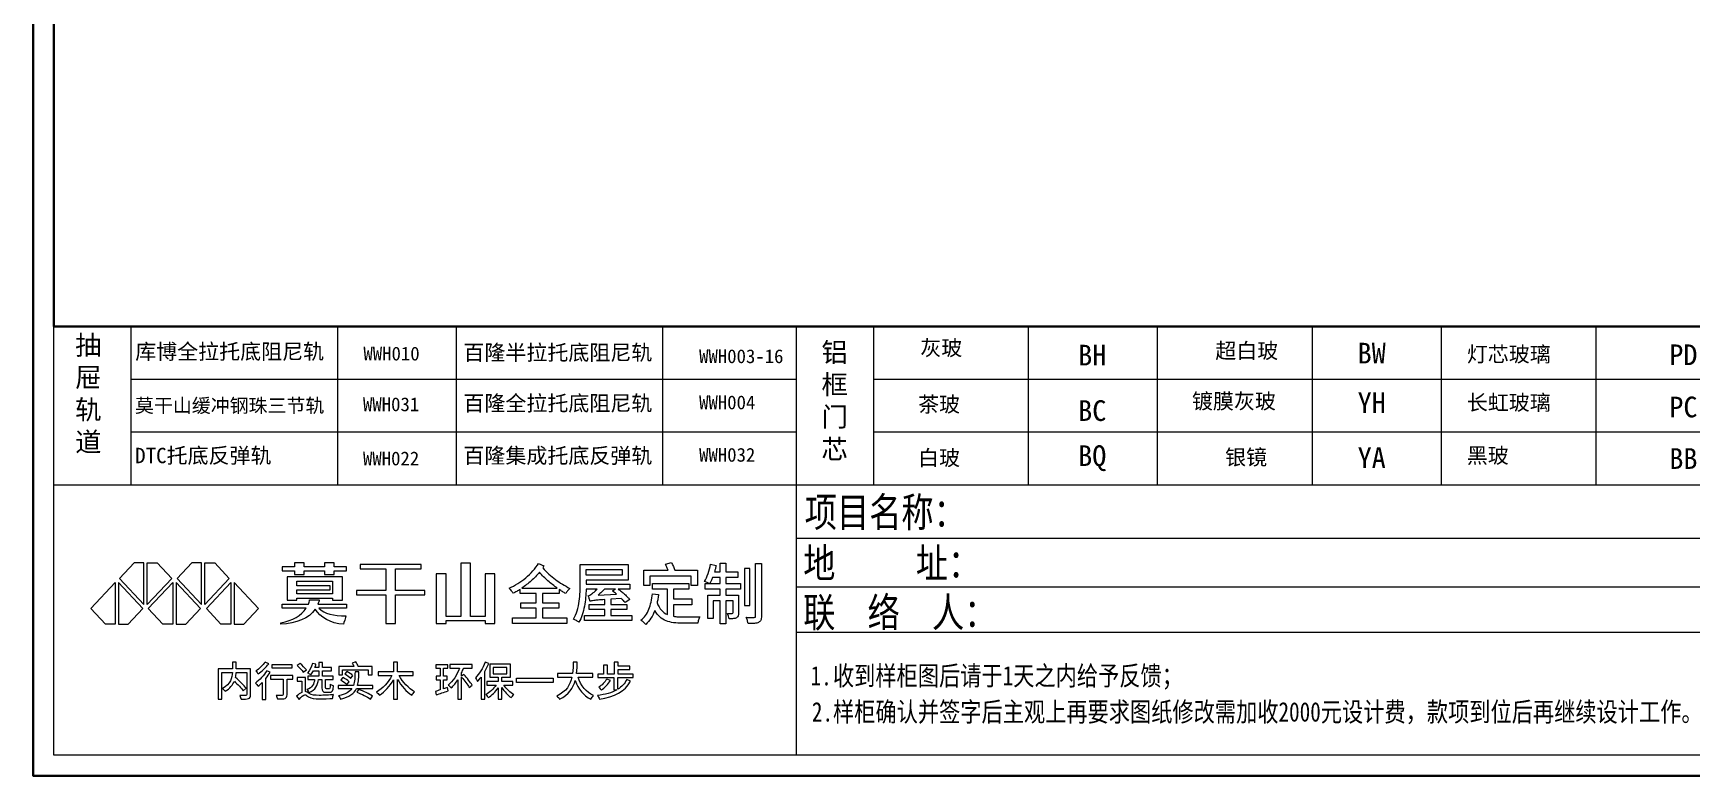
# Model space of a CAD drawing. Header units: millimetres. Extents: x 29318 to 134049, y -332664 to 3734.
# Drawn here: x 87452 to 94875, y -174661 to -171339 of the extents above; entities that cross this region are included whole.
import ezdxf

# ---------------------------------------------------------------- set-up
doc = ezdxf.new("R2010")
doc.units = ezdxf.units.MM
doc.layers.add('08打印', color=7, linetype='Continuous', plot=False)
doc.layers.add('内框图层', color=1, linetype='Continuous', plot=False)
doc.layers.add('222', color=7, linetype='Continuous', lineweight=0)
doc.layers.add('样柜柜体色', color=30, linetype='Continuous', lineweight=9)
doc.layers.add('_U+56FE_U+5C42 1', color=7, linetype='Continuous')
doc.layers.add('blue', color=206, linetype='Continuous')
doc.styles.add('MtXpl__2', font='simhei.ttf')
doc.styles.add('黑体', font='simhei.ttf')

# ---------------------------------------------------------------- blocks, each defined once
blk = doc.blocks.new('莫干山标准图框8.9')
at = {"layer": '_U+56FE_U+5C42 1', "lineweight": 0}
for points in [[(333114.1, 218252.5), (333076.4, 218252.5), (333076.4, 218237.4), (332997.6, 218237.4), (332997.6, 218252.5), (332959.9, 218252.5), (332959.9, 218237.4), (332912.4, 218237.4), (332912.4, 218221.5), (332959.9, 218221.5), (332959.9, 218207.3), (332997.6, 218207.3), (332997.6, 218221.5), (333076.4, 218221.5), (333076.4, 218207.3), (333114.1, 218207.3), (333114.1, 218221.5), (333161.7, 218221.5), (333161.7, 218237.4), (333114.1, 218237.4), (333114.1, 218252.5)], [(333351.2, 218230.4), (333450.7, 218230.4), (333450.7, 218246.3), (333214.1, 218246.3), (333214.1, 218230.4), (333313.6, 218230.4), (333313.6, 218145.5), (333199.7, 218145.5), (333199.7, 218129.6), (333313.6, 218129.6), (333313.6, 218018.5), (333351.2, 218018.5), (333351.2, 218129.6), (333465.1, 218129.6), (333465.1, 218145.5), (333351.2, 218145.5), (333351.2, 218230.4)], [(333698.7, 218045.9), (333641.6, 218045.9), (333641.6, 218251.5), (333603.9, 218251.5), (333603.9, 218045.9), (333546.9, 218045.9), (333546.9, 218210.4), (333509.2, 218210.4), (333509.2, 218018.5), (333546.9, 218018.5), (333546.9, 218029.9), (333698.7, 218029.9), (333698.7, 218018.5), (333736.3, 218018.5), (333736.3, 218210.4), (333698.7, 218210.4), (333698.7, 218045.9)], [(334090.4, 218227), (334229.5, 218227), (334229.5, 218205.8), (334090.4, 218205.8), (334090.4, 218227)], [(334724.4, 218231), (334703.1, 218231), (334703.1, 218088.4), (334724.4, 218088.4), (334724.4, 218231)], [(333145.3, 218108.5), (333145.3, 218198.7), (333137.9, 218198.7), (333107.6, 218198.7), (332969.1, 218198.7), (332939.8, 218198.7), (332931.5, 218198.7), (332931.5, 218108.5), (332969.1, 218108.5), (332969.1, 218116.7), (333107.6, 218116.7), (333107.6, 218108.5), (333145.3, 218108.5)], [(332969.1, 218132.6), (332969.1, 218148.5), (333098.5, 218148.5), (333098.5, 218164.4), (332969.1, 218164.4), (332969.1, 218182.7), (333107.6, 218182.7), (333107.6, 218132.6), (332969.1, 218132.6)], [(332949.3, 217845.4), (332873.3, 217845.4), (332873.3, 217859.1), (332949.3, 217859.1), (332949.3, 217845.4)], [(333730.1, 217823.2), (333782.8, 217823.2), (333782.8, 217848.4), (333730.1, 217848.4), (333730.1, 217823.2)], [(333962.3, 217806.1), (333962.3, 217790.3), (333820, 217790.3), (333820, 217806.1), (333962.3, 217806.1)]]:
    blk.add_lwpolyline(points, dxfattribs=at)
for points, knots in [([(333921.8, 218234.2), (333922.6, 218235.4), (333923.3, 218236.5), (333924, 218237.5), (333924.7, 218238.6), (333925.4, 218239.7), (333926.2, 218240.9), (333926.2, 218240.9), (333905.6, 218251), (333905.6, 218251), (333899.5, 218241), (333892.2, 218231.3), (333883.7, 218221.8), (333875.1, 218212.4), (333865.9, 218203.5), (333856, 218195.3), (333846.1, 218187), (333835.6, 218179.4), (333824.7, 218172.6), (333813.8, 218165.7), (333802.7, 218159.8), (333791.4, 218154.8), (333794.4, 218152.2), (333797.4, 218149), (333800.3, 218145.2), (333803.2, 218141.5), (333805.5, 218138.1), (333807.3, 218135.2), (333811.8, 218137.4), (333816.3, 218139.8), (333820.9, 218142.4), (333825.4, 218145), (333829.8, 218147.6), (333834.1, 218150.4), (333834.1, 218150.4), (333834.1, 218133.9), (333834.1, 218133.9), (333834.1, 218133.9), (333896.7, 218133.9), (333896.7, 218133.9), (333896.7, 218133.9), (333896.7, 218098.1), (333896.7, 218098.1), (333896.7, 218098.1), (333836.6, 218098.1), (333836.6, 218098.1), (333836.6, 218098.1), (333836.6, 218077.2), (333836.6, 218077.2), (333836.6, 218077.2), (333896.7, 218077.2), (333896.7, 218077.2), (333896.7, 218077.2), (333896.7, 218039.8), (333896.7, 218039.8), (333896.7, 218039.8), (333804.6, 218039.8), (333804.6, 218039.8), (333804.6, 218039.8), (333804.6, 218018.4), (333804.6, 218018.4), (333804.6, 218018.4), (334014.6, 218018.4), (334014.6, 218018.4), (334014.6, 218018.4), (334014.6, 218039.8), (334014.6, 218039.8), (334014.6, 218039.8), (333921, 218039.8), (333921, 218039.8), (333921, 218039.8), (333921, 218077.2), (333921, 218077.2), (333921, 218077.2), (333983.8, 218077.2), (333983.8, 218077.2), (333983.8, 218077.2), (333983.8, 218098.1), (333983.8, 218098.1), (333983.8, 218098.1), (333921, 218098.1), (333921, 218098.1), (333921, 218098.1), (333921, 218133.9), (333921, 218133.9), (333921, 218133.9), (333984.8, 218133.9), (333984.8, 218133.9), (333984.8, 218133.9), (333984.8, 218150.1), (333984.8, 218150.1), (333989.1, 218147.4), (333993.5, 218144.7), (333997.9, 218142), (334002.2, 218139.4), (334006.8, 218136.6), (334011.4, 218133.9), (334013, 218137.3), (334015.4, 218141), (334018.3, 218144.9), (334021.3, 218148.7), (334024.2, 218151.9), (334027, 218154.3), (334007, 218164.4), (333988.2, 218175.8), (333970.7, 218188.6), (333953.1, 218201.3), (333936.8, 218216.5), (333921.8, 218234.2)], [0, 0, 0, 0, 1, 1, 1, 2, 2, 2, 3, 3, 3, 4, 4, 4, 5, 5, 5, 6, 6, 6, 7, 7, 7, 8, 8, 8, 9, 9, 9, 10, 10, 10, 11, 11, 11, 12, 12, 12, 13, 13, 13, 14, 14, 14, 15, 15, 15, 16, 16, 16, 17, 17, 17, 18, 18, 18, 19, 19, 19, 20, 20, 20, 21, 21, 21, 22, 22, 22, 23, 23, 23, 24, 24, 24, 25, 25, 25, 26, 26, 26, 27, 27, 27, 28, 28, 28, 29, 29, 29, 30, 30, 30, 31, 31, 31, 32, 32, 32, 33, 33, 33, 34, 34, 34, 35, 35, 35, 36, 36, 36, 36]), ([(334185.3, 218072.3), (334185.3, 218072.3), (334248.1, 218072.3), (334248.1, 218072.3), (334248.1, 218072.3), (334248.1, 218091.4), (334248.1, 218091.4), (334248.1, 218091.4), (334185.3, 218091.4), (334185.3, 218091.4), (334185.3, 218091.4), (334185.3, 218112.2), (334185.3, 218112.2), (334185.3, 218112.2), (334226.2, 218115.1), (334226.2, 218115.1), (334229.2, 218112.2), (334231.9, 218109.4), (334234.3, 218106.7), (334236.7, 218104), (334238.8, 218101.6), (334240.6, 218099.4), (334240.6, 218099.4), (334259, 218111.2), (334259, 218111.2), (334256.5, 218114.1), (334253.5, 218117.3), (334250.1, 218120.7), (334246.6, 218124.2), (334242.9, 218127.7), (334238.9, 218131.2), (334234.9, 218134.7), (334230.8, 218138.2), (334226.5, 218141.6), (334222.2, 218145.1), (334218, 218148.3), (334213.8, 218151.4), (334213.8, 218151.4), (334259.7, 218151.4), (334259.7, 218151.4), (334259.7, 218151.4), (334259.7, 218170.8), (334259.7, 218170.8), (334259.7, 218170.8), (334090.4, 218170.8), (334090.4, 218170.8), (334090.4, 218170.8), (334090.4, 218174.1), (334090.4, 218174.1), (334090.4, 218174.1), (334090.4, 218186.2), (334090.4, 218186.2), (334090.4, 218186.2), (334252.5, 218186.2), (334252.5, 218186.2), (334252.5, 218186.2), (334252.5, 218246.6), (334252.5, 218246.6), (334252.5, 218246.6), (334067.1, 218246.6), (334067.1, 218246.6), (334067.1, 218246.6), (334067.1, 218174.1), (334067.1, 218174.1), (334067.1, 218164), (334066.9, 218152.9), (334066.4, 218140.9), (334065.9, 218128.8), (334064.8, 218116.7), (334063, 218104.4), (334061.3, 218092.1), (334058.7, 218079.9), (334055.2, 218067.9), (334051.7, 218055.9), (334047, 218044.8), (334041.1, 218034.6), (334042.5, 218034.1), (334044.2, 218033.4), (334046.1, 218032.5), (334048, 218031.5), (334050, 218030.5), (334052, 218029.4), (334054, 218028.2), (334055.8, 218027.1), (334057.6, 218025.9), (334059.3, 218024.7), (334060.7, 218023.6), (334061.7, 218022.8), (334066.9, 218031.7), (334071.3, 218041.5), (334074.8, 218052), (334078.3, 218062.6), (334081.1, 218073.5), (334083.2, 218084.8), (334085.4, 218096), (334087, 218107.4), (334088, 218118.8), (334089, 218130.2), (334089.6, 218141.1), (334090, 218151.4), (334090, 218151.4), (334132.4, 218151.4), (334132.4, 218151.4), (334128.1, 218147), (334124.1, 218143.1), (334120.4, 218140), (334116.6, 218136.8), (334113.9, 218134.5), (334112, 218133.1), (334107.1, 218128.7), (334102.4, 218126.1), (334098.1, 218125.4), (334098.8, 218123.8), (334099.5, 218122.1), (334100.1, 218120.2), (334100.8, 218118.3), (334101.4, 218116.4), (334102.1, 218114.4), (334102.8, 218112.5), (334103.4, 218110.6), (334104, 218108.8), (334104.6, 218107), (334104.9, 218105.4), (334105.1, 218104.3), (334106.6, 218104.8), (334108.4, 218105.3), (334110.4, 218105.8), (334112.5, 218106.3), (334115.6, 218106.8), (334119.7, 218107.2), (334123.9, 218107.6), (334129.3, 218108.2), (334136.1, 218108.8), (334142.9, 218109.4), (334151.8, 218110), (334162.7, 218110.7), (334162.7, 218110.7), (334162.7, 218091.4), (334162.7, 218091.4), (334162.7, 218091.4), (334101.1, 218091.4), (334101.1, 218091.4), (334101.1, 218091.4), (334101.1, 218072.3), (334101.1, 218072.3), (334101.1, 218072.3), (334162.7, 218072.3), (334162.7, 218072.3), (334162.7, 218072.3), (334162.7, 218048.6), (334162.7, 218048.6), (334162.7, 218048.6), (334083.5, 218048.6), (334083.5, 218048.6), (334083.5, 218048.6), (334083.5, 218029.2), (334083.5, 218029.2), (334083.5, 218029.2), (334266.4, 218029.2), (334266.4, 218029.2), (334266.4, 218029.2), (334266.4, 218048.6), (334266.4, 218048.6), (334266.4, 218048.6), (334185.3, 218048.6), (334185.3, 218048.6), (334185.3, 218048.6), (334185.3, 218072.3), (334185.3, 218072.3)], [0, 0, 0, 0, 1, 1, 1, 2, 2, 2, 3, 3, 3, 4, 4, 4, 5, 5, 5, 6, 6, 6, 7, 7, 7, 8, 8, 8, 9, 9, 9, 10, 10, 10, 11, 11, 11, 12, 12, 12, 13, 13, 13, 14, 14, 14, 15, 15, 15, 16, 16, 16, 17, 17, 17, 18, 18, 18, 19, 19, 19, 20, 20, 20, 21, 21, 21, 22, 22, 22, 23, 23, 23, 24, 24, 24, 25, 25, 25, 26, 26, 26, 27, 27, 27, 28, 28, 28, 29, 29, 29, 30, 30, 30, 31, 31, 31, 32, 32, 32, 33, 33, 33, 34, 34, 34, 35, 35, 35, 36, 36, 36, 37, 37, 37, 38, 38, 38, 39, 39, 39, 40, 40, 40, 41, 41, 41, 42, 42, 42, 43, 43, 43, 44, 44, 44, 45, 45, 45, 46, 46, 46, 47, 47, 47, 48, 48, 48, 49, 49, 49, 50, 50, 50, 51, 51, 51, 52, 52, 52, 53, 53, 53, 54, 54, 54, 55, 55, 55, 56, 56, 56, 56]), ([(334336.2, 218201.5), (334336.2, 218201.5), (334497.3, 218201.5), (334497.3, 218201.5), (334497.3, 218201.5), (334497.3, 218165.1), (334497.3, 218165.1), (334497.3, 218165.1), (334520.9, 218165.1), (334520.9, 218165.1), (334520.9, 218165.1), (334520.9, 218224.1), (334520.9, 218224.1), (334520.9, 218224.1), (334434, 218224.1), (334434, 218224.1), (334432.5, 218228.6), (334430.5, 218233.6), (334427.9, 218239.1), (334425.4, 218244.6), (334422.8, 218249.7), (334420.1, 218254.6), (334420.1, 218254.6), (334397.3, 218247.6), (334397.3, 218247.6), (334399.1, 218244), (334400.9, 218240.1), (334402.6, 218236), (334404.4, 218231.9), (334405.9, 218227.9), (334407.2, 218224.1), (334407.2, 218224.1), (334313.6, 218224.1), (334313.6, 218224.1), (334313.6, 218224.1), (334313.6, 218165.1), (334313.6, 218165.1), (334313.6, 218165.1), (334336.2, 218165.1), (334336.2, 218165.1), (334336.2, 218165.1), (334336.2, 218201.5), (334336.2, 218201.5)], [0, 0, 0, 0, 1, 1, 1, 2, 2, 2, 3, 3, 3, 4, 4, 4, 5, 5, 5, 6, 6, 6, 7, 7, 7, 8, 8, 8, 9, 9, 9, 10, 10, 10, 11, 11, 11, 12, 12, 12, 13, 13, 13, 14, 14, 14, 14]), ([(334630.8, 218196.2), (334630.8, 218196.2), (334678.2, 218196.2), (334678.2, 218196.2), (334678.2, 218196.2), (334678.2, 218217.8), (334678.2, 218217.8), (334678.2, 218217.8), (334630.8, 218217.8), (334630.8, 218217.8), (334630.8, 218217.8), (334630.8, 218252.1), (334630.8, 218252.1), (334630.8, 218252.1), (334609, 218252.1), (334609, 218252.1), (334609, 218252.1), (334609, 218217.8), (334609, 218217.8), (334609, 218217.8), (334587.4, 218217.8), (334587.4, 218217.8), (334588.5, 218221.9), (334589.7, 218226.2), (334590.7, 218230.5), (334591.8, 218234.8), (334592.9, 218239), (334593.8, 218243.3), (334593.8, 218243.3), (334572.3, 218248), (334572.3, 218248), (334569.9, 218235.6), (334566.7, 218223.5), (334562.7, 218211.6), (334558.6, 218199.8), (334553.9, 218189.5), (334548.4, 218181), (334551.2, 218179.9), (334554.6, 218178.6), (334558.5, 218177.1), (334562.4, 218175.5), (334565.5, 218174.1), (334567.8, 218172.7), (334567.8, 218172.7), (334550.7, 218172.7), (334550.7, 218172.7), (334550.7, 218172.7), (334550.7, 218150.8), (334550.7, 218150.8), (334550.7, 218150.8), (334609, 218150.8), (334609, 218150.8), (334609, 218150.8), (334609, 218127.8), (334609, 218127.8), (334609, 218127.8), (334561.3, 218127.8), (334561.3, 218127.8), (334561.3, 218127.8), (334561.3, 218037.6), (334561.3, 218037.6), (334561.3, 218037.6), (334581.9, 218037.6), (334581.9, 218037.6), (334581.9, 218037.6), (334581.9, 218106.4), (334581.9, 218106.4), (334581.9, 218106.4), (334609, 218106.4), (334609, 218106.4), (334609, 218106.4), (334609, 218017.2), (334609, 218017.2), (334609, 218017.2), (334630.8, 218017.2), (334630.8, 218017.2), (334630.8, 218017.2), (334630.8, 218106.4), (334630.8, 218106.4), (334630.8, 218106.4), (334659.6, 218106.4), (334659.6, 218106.4), (334659.6, 218106.4), (334659.6, 218060.6), (334659.6, 218060.6), (334659.6, 218058.3), (334658.5, 218057.2), (334656.4, 218057.2), (334655.1, 218057), (334652.7, 218056.9), (334649.3, 218056.9), (334645.9, 218056.9), (334642, 218057), (334637.5, 218057.2), (334639, 218054.3), (334640.3, 218050.9), (334641.5, 218047), (334642.7, 218043.1), (334643.4, 218039.8), (334643.7, 218036.8), (334650.2, 218036.7), (334655.8, 218036.8), (334660.5, 218037.1), (334665.2, 218037.4), (334669.2, 218038.5), (334672.5, 218040.4), (334675.8, 218042.3), (334678, 218044.8), (334679, 218047.9), (334680, 218051), (334680.5, 218055.1), (334680.5, 218060), (334680.5, 218060), (334680.5, 218127.8), (334680.5, 218127.8), (334680.5, 218127.8), (334630.8, 218127.8), (334630.8, 218127.8), (334630.8, 218127.8), (334630.8, 218150.8), (334630.8, 218150.8), (334630.8, 218150.8), (334687.9, 218150.8), (334687.9, 218150.8), (334687.9, 218150.8), (334687.9, 218172.7), (334687.9, 218172.7), (334687.9, 218172.7), (334630.8, 218172.7), (334630.8, 218172.7), (334630.8, 218172.7), (334630.8, 218196.2), (334630.8, 218196.2)], [0, 0, 0, 0, 1, 1, 1, 2, 2, 2, 3, 3, 3, 4, 4, 4, 5, 5, 5, 6, 6, 6, 7, 7, 7, 8, 8, 8, 9, 9, 9, 10, 10, 10, 11, 11, 11, 12, 12, 12, 13, 13, 13, 14, 14, 14, 15, 15, 15, 16, 16, 16, 17, 17, 17, 18, 18, 18, 19, 19, 19, 20, 20, 20, 21, 21, 21, 22, 22, 22, 23, 23, 23, 24, 24, 24, 25, 25, 25, 26, 26, 26, 27, 27, 27, 28, 28, 28, 29, 29, 29, 30, 30, 30, 31, 31, 31, 32, 32, 32, 33, 33, 33, 34, 34, 34, 35, 35, 35, 36, 36, 36, 37, 37, 37, 38, 38, 38, 39, 39, 39, 40, 40, 40, 41, 41, 41, 42, 42, 42, 43, 43, 43, 44, 44, 44, 44]), ([(334746.8, 218250), (334746.8, 218250), (334746.8, 218047.4), (334746.8, 218047.4), (334746.8, 218045.3), (334746.4, 218043.9), (334745.6, 218043.1), (334744.9, 218042.4), (334743.5, 218042), (334741.5, 218042), (334739.4, 218041.8), (334735.3, 218041.7), (334729.4, 218041.7), (334723.4, 218041.7), (334717, 218041.9), (334710, 218042.3), (334711.7, 218038.8), (334713.2, 218034.7), (334714.6, 218029.9), (334716, 218025.1), (334717, 218021), (334717.5, 218017.8), (334726.9, 218017.8), (334735, 218018), (334741.8, 218018.5), (334748.6, 218019), (334754, 218020.3), (334757.9, 218022.4), (334762.1, 218024.5), (334765, 218027.4), (334766.6, 218031.2), (334768.3, 218034.9), (334769.1, 218040.4), (334769.1, 218047.7), (334769.1, 218047.7), (334769.1, 218250), (334769.1, 218250), (334769.1, 218250), (334746.8, 218250), (334746.8, 218250)], [0, 0, 0, 0, 1, 1, 1, 2, 2, 2, 3, 3, 3, 4, 4, 4, 5, 5, 5, 6, 6, 6, 7, 7, 7, 8, 8, 8, 9, 9, 9, 10, 10, 10, 11, 11, 11, 12, 12, 12, 13, 13, 13, 13]), ([(333840.8, 218155), (333853.4, 218163.8), (333865.5, 218173.3), (333877.1, 218183.5), (333888.7, 218193.8), (333899.2, 218204.8), (333908.6, 218216.7), (333919.5, 218204.3), (333930.7, 218193.1), (333942.1, 218183.1), (333953.5, 218173.2), (333965.5, 218163.8), (333977.9, 218155), (333977.9, 218155), (333840.8, 218155), (333840.8, 218155)], [0, 0, 0, 0, 1, 1, 1, 2, 2, 2, 3, 3, 3, 4, 4, 4, 5, 5, 5, 5]), ([(334496.3, 218043.4), (334489.5, 218043.4), (334483.2, 218043.4), (334477.3, 218043.4), (334471.5, 218043.4), (334467.1, 218043.4), (334464.3, 218043.4), (334458, 218043.4), (334451.9, 218043.6), (334445.9, 218043.9), (334440, 218044.3), (334434.3, 218045), (334428.8, 218046), (334428.8, 218046), (334428.8, 218091.1), (334428.8, 218091.1), (334428.8, 218091.1), (334499.8, 218091.1), (334499.8, 218091.1), (334499.8, 218091.1), (334499.8, 218113.5), (334499.8, 218113.5), (334499.8, 218113.5), (334428.8, 218113.5), (334428.8, 218113.5), (334428.8, 218113.5), (334428.8, 218150.9), (334428.8, 218150.9), (334428.8, 218150.9), (334487.4, 218150.9), (334487.4, 218150.9), (334487.4, 218150.9), (334487.4, 218173.6), (334487.4, 218173.6), (334487.4, 218173.6), (334347.6, 218173.6), (334347.6, 218173.6), (334347.6, 218173.6), (334347.6, 218150.9), (334347.6, 218150.9), (334347.6, 218150.9), (334405, 218150.9), (334405, 218150.9), (334405, 218150.9), (334405, 218052.7), (334405, 218052.7), (334396.2, 218056.6), (334388.4, 218062.2), (334381.6, 218069.5), (334374.9, 218076.7), (334369.2, 218086.4), (334364.8, 218098.6), (334366.1, 218103.6), (334367.2, 218108.8), (334368, 218114.3), (334368.8, 218119.8), (334369.6, 218125.4), (334370.5, 218131.1), (334370.5, 218131.1), (334347.1, 218133.6), (334347.1, 218133.6), (334344.7, 218110.8), (334340, 218090.6), (334333.1, 218073.2), (334326.3, 218055.7), (334316, 218041.7), (334302.5, 218031), (334303.8, 218030.2), (334305.3, 218029.1), (334307.1, 218027.7), (334308.8, 218026.3), (334310.5, 218024.9), (334312.3, 218023.3), (334314, 218021.8), (334315.7, 218020.2), (334317.2, 218018.7), (334318.8, 218017.1), (334320, 218015.8), (334320.8, 218014.8), (334328.6, 218021.9), (334335.4, 218029.9), (334341.2, 218038.9), (334347, 218047.9), (334351.9, 218057.9), (334356.1, 218068.9), (334361.7, 218058.6), (334368.2, 218050.3), (334375.4, 218043.8), (334382.7, 218037.4), (334390.8, 218032.3), (334399.8, 218028.7), (334408.7, 218025.1), (334418.4, 218022.7), (334428.9, 218021.4), (334439.5, 218020.1), (334450.8, 218019.4), (334463.1, 218019.4), (334463.1, 218019.4), (334522.4, 218019.4), (334522.4, 218019.4), (334522.9, 218023), (334524, 218027.3), (334525.6, 218032.1), (334527.3, 218036.9), (334529, 218040.7), (334530.8, 218043.7), (334527.4, 218043.7), (334522.4, 218043.6), (334516.1, 218043.5), (334509.7, 218043.5), (334503.1, 218043.4), (334496.3, 218043.4)], [0, 0, 0, 0, 1, 1, 1, 2, 2, 2, 3, 3, 3, 4, 4, 4, 5, 5, 5, 6, 6, 6, 7, 7, 7, 8, 8, 8, 9, 9, 9, 10, 10, 10, 11, 11, 11, 12, 12, 12, 13, 13, 13, 14, 14, 14, 15, 15, 15, 16, 16, 16, 17, 17, 17, 18, 18, 18, 19, 19, 19, 20, 20, 20, 21, 21, 21, 22, 22, 22, 23, 23, 23, 24, 24, 24, 25, 25, 25, 26, 26, 26, 27, 27, 27, 28, 28, 28, 29, 29, 29, 30, 30, 30, 31, 31, 31, 32, 32, 32, 33, 33, 33, 34, 34, 34, 35, 35, 35, 36, 36, 36, 37, 37, 37, 37]), ([(334609, 218172.7), (334609, 218172.7), (334569, 218172.7), (334569, 218172.7), (334571, 218176), (334572.9, 218179.6), (334574.7, 218183.5), (334576.5, 218187.5), (334578.3, 218191.7), (334579.9, 218196.2), (334579.9, 218196.2), (334609, 218196.2), (334609, 218196.2), (334609, 218196.2), (334609, 218172.7), (334609, 218172.7)], [0, 0, 0, 0, 1, 1, 1, 2, 2, 2, 3, 3, 3, 4, 4, 4, 5, 5, 5, 5]), ([(333055.8, 218110.2), (333049.9, 218110.2), (333027.9, 218110.2), (333018.2, 218110.2), (333017.1, 218104.2), (333015.5, 218098.5), (333013.4, 218093.2), (333013.4, 218093.2), (332912.4, 218093.2), (332912.4, 218093.2), (332912.4, 218093.2), (332912.4, 218077.2), (332912.4, 218077.2), (332912.4, 218077.2), (333005.2, 218077.2), (333005.2, 218077.2), (332986.8, 218048.9), (332951.9, 218030.2), (332907.3, 218020.8), (332907.3, 218017.7), (332907.3, 218017.8), (332907.3, 218015.8), (332967.7, 218018.2), (333015.4, 218036.8), (333040.2, 218073.5), (333059.2, 218043), (333099.4, 218017.5), (333149.8, 218015.4), (333151, 218020.6), (333157.6, 218041.8), (333158.9, 218048.3), (333111.5, 218047), (333075.3, 218057), (333054.3, 218077.2), (333054.3, 218077.2), (333161.7, 218077.2), (333161.7, 218077.2), (333161.7, 218077.2), (333161.7, 218093.2), (333161.7, 218093.2), (333161.7, 218093.2), (333050.5, 218093.2), (333050.5, 218093.2), (333052.6, 218098.6), (333054.5, 218104.2), (333055.8, 218110.2)], [0, 0, 0, 0, 1, 1, 1, 2, 2, 2, 3, 3, 3, 4, 4, 4, 5, 5, 5, 6, 6, 6, 7, 7, 7, 8, 8, 8, 9, 9, 9, 10, 10, 10, 11, 11, 11, 12, 12, 12, 13, 13, 13, 14, 14, 14, 15, 15, 15, 15]), ([(334136.6, 218128.5), (334140.9, 218132.1), (334145.2, 218135.8), (334149.4, 218139.7), (334153.6, 218143.6), (334157.6, 218147.5), (334161.4, 218151.4), (334161.4, 218151.4), (334204.1, 218151.4), (334204.1, 218151.4), (334204.1, 218151.4), (334192.5, 218144.2), (334192.5, 218144.2), (334194.8, 218142.3), (334197.2, 218140.4), (334199.7, 218138.4), (334202.2, 218136.4), (334204.6, 218134.4), (334207.1, 218132.4), (334207.1, 218132.4), (334136.6, 218128.5), (334136.6, 218128.5)], [0, 0, 0, 0, 1, 1, 1, 2, 2, 2, 3, 3, 3, 4, 4, 4, 5, 5, 5, 6, 6, 6, 7, 7, 7, 7]), ([(332789.5, 217742.8), (332789.5, 217734.2), (332787.5, 217729.9), (332781.7, 217727.5), (332775.9, 217725), (332766.2, 217724.9), (332752.5, 217724.9), (332751.8, 217728.9), (332749.5, 217735.7), (332747.5, 217739.6), (332757.6, 217739.1), (332768.3, 217739.1), (332771.2, 217739.2), (332774.2, 217739.4), (332775.1, 217740.2), (332775.1, 217743), (332775.1, 217743), (332775.1, 217828.1), (332775.1, 217828.1), (332775.1, 217828.1), (332733.9, 217828.1), (332733.9, 217828.1), (332733.5, 217822), (332732.8, 217815.6), (332731.4, 217808.9), (332745.8, 217795.9), (332763.7, 217778.7), (332772.8, 217767.7), (332772.8, 217767.7), (332760.9, 217758.1), (332760.9, 217758.1), (332753.7, 217767.7), (332739.8, 217782.3), (332726.8, 217794.8), (332720.7, 217780.6), (332709.8, 217766.9), (332690.6, 217755.6), (332688.7, 217758.8), (332683.7, 217763.9), (332680.2, 217766.6), (332712.8, 217783.7), (332718.1, 217808.1), (332718.9, 217828.1), (332718.9, 217828.1), (332678.2, 217828.1), (332678.2, 217828.1), (332678.2, 217828.1), (332678.2, 217724.7), (332678.2, 217724.7), (332678.2, 217724.7), (332663.7, 217724.7), (332663.7, 217724.7), (332663.7, 217724.7), (332663.7, 217842.1), (332663.7, 217842.1), (332663.7, 217842.1), (332719, 217842.1), (332719, 217842.1), (332719, 217842.1), (332719, 217868.4), (332719, 217868.4), (332719, 217868.4), (332734, 217868.4), (332734, 217868.4), (332734, 217868.4), (332734, 217842.1), (332734, 217842.1), (332734, 217842.1), (332789.5, 217842.1), (332789.5, 217842.1), (332789.5, 217842.1), (332789.5, 217742.8), (332789.5, 217742.8)], [0, 0, 0, 0, 1, 1, 1, 2, 2, 2, 3, 3, 3, 4, 4, 4, 5, 5, 5, 6, 6, 6, 7, 7, 7, 8, 8, 8, 9, 9, 9, 10, 10, 10, 11, 11, 11, 12, 12, 12, 13, 13, 13, 14, 14, 14, 15, 15, 15, 16, 16, 16, 17, 17, 17, 18, 18, 18, 19, 19, 19, 20, 20, 20, 21, 21, 21, 22, 22, 22, 23, 23, 23, 24, 24, 24, 24]), ([(332860, 217862.7), (332849.2, 217848.7), (332833, 217833.1), (332818.6, 217823.1), (332816.7, 217826.4), (332812.6, 217832), (332810, 217834.6), (332823.1, 217843.2), (332838.1, 217857.1), (332845.8, 217868.4), (332845.8, 217868.4), (332860, 217862.7), (332860, 217862.7)], [0, 0, 0, 0, 1, 1, 1, 2, 2, 2, 3, 3, 3, 4, 4, 4, 4]), ([(332993.7, 217829.6), (332989.3, 217837.1), (332978.8, 217847.7), (332969.9, 217855.4), (332969.9, 217855.4), (332981.2, 217863.4), (332981.2, 217863.4), (332990.2, 217856.3), (333000.7, 217845.9), (333005.7, 217838.5), (333005.7, 217838.5), (332993.7, 217829.6), (332993.7, 217829.6)], [0, 0, 0, 0, 1, 1, 1, 2, 2, 2, 3, 3, 3, 4, 4, 4, 4]), ([(333052.6, 217802), (333049.6, 217778.6), (333042.1, 217761.1), (333016, 217750.6), (333014.5, 217754.2), (333010.4, 217759.7), (333007.3, 217762.3), (333029.6, 217770.3), (333035.4, 217783.9), (333037.8, 217802), (333037.8, 217802), (333011, 217802), (333011, 217802), (333011, 217802), (333011, 217814.7), (333011, 217814.7), (333011, 217814.7), (333054, 217814.7), (333054, 217814.7), (333054, 217814.7), (333054, 217835.4), (333054, 217835.4), (333054, 217835.4), (333032.9, 217835.4), (333032.9, 217835.4), (333029.6, 217829.5), (333026.2, 217824), (333022.6, 217819.8), (333019.9, 217822), (333013.8, 217825.9), (333010.6, 217827.6), (333019, 217836.5), (333025.6, 217849.9), (333029, 217863.5), (333029, 217863.5), (333042.8, 217860.6), (333042.8, 217860.6), (333041.7, 217856.3), (333040.3, 217851.8), (333038.5, 217847.7), (333038.5, 217847.7), (333054, 217847.7), (333054, 217847.7), (333054, 217847.7), (333054, 217867.6), (333054, 217867.6), (333054, 217867.6), (333068.6, 217867.6), (333068.6, 217867.6), (333068.6, 217867.6), (333068.6, 217847.7), (333068.6, 217847.7), (333068.6, 217847.7), (333102.6, 217847.7), (333102.6, 217847.7), (333102.6, 217847.7), (333102.6, 217835.4), (333102.6, 217835.4), (333102.6, 217835.4), (333068.6, 217835.4), (333068.6, 217835.4), (333068.6, 217835.4), (333068.6, 217814.7), (333068.6, 217814.7), (333068.6, 217814.7), (333109.1, 217814.7), (333109.1, 217814.7), (333109.1, 217814.7), (333109.1, 217802), (333109.1, 217802), (333109.1, 217802), (333080.3, 217802), (333080.3, 217802), (333080.3, 217802), (333080.3, 217769.8), (333080.3, 217769.8), (333080.3, 217765.8), (333080.8, 217765.3), (333084, 217765.3), (333084, 217765.3), (333093.9, 217765.3), (333093.9, 217765.3), (333097, 217765.3), (333097.6, 217767.5), (333098.1, 217782.8), (333100.9, 217780.3), (333106.9, 217778), (333110.9, 217777), (333109.4, 217756.9), (333105.8, 217751.9), (333095.3, 217751.9), (333095.3, 217751.9), (333081.9, 217751.9), (333081.9, 217751.9), (333068.9, 217751.9), (333066.1, 217756.1), (333066.1, 217769.7), (333066.1, 217769.7), (333066.1, 217802), (333066.1, 217802), (333066.1, 217802), (333052.6, 217802), (333052.6, 217802)], [0, 0, 0, 0, 1, 1, 1, 2, 2, 2, 3, 3, 3, 4, 4, 4, 5, 5, 5, 6, 6, 6, 7, 7, 7, 8, 8, 8, 9, 9, 9, 10, 10, 10, 11, 11, 11, 12, 12, 12, 13, 13, 13, 14, 14, 14, 15, 15, 15, 16, 16, 16, 17, 17, 17, 18, 18, 18, 19, 19, 19, 20, 20, 20, 21, 21, 21, 22, 22, 22, 23, 23, 23, 24, 24, 24, 25, 25, 25, 26, 26, 26, 27, 27, 27, 28, 28, 28, 29, 29, 29, 30, 30, 30, 31, 31, 31, 32, 32, 32, 33, 33, 33, 34, 34, 34, 34]), ([(333145.5, 217818.9), (333145.5, 217818.9), (333131.1, 217818.9), (333131.1, 217818.9), (333131.1, 217818.9), (333131.1, 217852.1), (333131.1, 217852.1), (333131.1, 217852.1), (333190, 217852.1), (333190, 217852.1), (333188, 217856.5), (333185.3, 217861.3), (333183, 217865.2), (333183, 217865.2), (333197.7, 217869.8), (333197.7, 217869.8), (333201, 217864.3), (333205, 217857.4), (333207.1, 217852.1), (333207.1, 217852.1), (333260.1, 217852.1), (333260.1, 217852.1), (333260.1, 217852.1), (333260.1, 217818.9), (333260.1, 217818.9), (333260.1, 217818.9), (333244.9, 217818.9), (333244.9, 217818.9), (333244.9, 217818.9), (333244.9, 217838.5), (333244.9, 217838.5), (333244.9, 217838.5), (333145.5, 217838.5), (333145.5, 217838.5), (333145.5, 217838.5), (333145.5, 217818.9), (333145.5, 217818.9)], [0, 0, 0, 0, 1, 1, 1, 2, 2, 2, 3, 3, 3, 4, 4, 4, 5, 5, 5, 6, 6, 6, 7, 7, 7, 8, 8, 8, 9, 9, 9, 10, 10, 10, 11, 11, 11, 12, 12, 12, 12]), ([(333365.3, 217816.7), (333378.9, 217791.4), (333402.2, 217766.6), (333425.1, 217753.6), (333421.7, 217750.8), (333416.7, 217745), (333414.4, 217741.1), (333393.7, 217754.1), (333373.9, 217776.4), (333359.3, 217800.8), (333359.3, 217800.8), (333359.3, 217725), (333359.3, 217725), (333359.3, 217725), (333343.8, 217725), (333343.8, 217725), (333343.8, 217725), (333343.8, 217800.4), (333343.8, 217800.4), (333329.6, 217775.5), (333309.8, 217753.6), (333288.7, 217740.6), (333286.3, 217744.2), (333281.3, 217750), (333277.9, 217753), (333301.5, 217765.8), (333324.2, 217790.8), (333337.4, 217816.7), (333337.4, 217816.7), (333284.3, 217816.7), (333284.3, 217816.7), (333284.3, 217816.7), (333284.3, 217831), (333284.3, 217831), (333284.3, 217831), (333343.8, 217831), (333343.8, 217831), (333343.8, 217831), (333343.8, 217868.2), (333343.8, 217868.2), (333343.8, 217868.2), (333359.3, 217868.2), (333359.3, 217868.2), (333359.3, 217868.2), (333359.3, 217831), (333359.3, 217831), (333359.3, 217831), (333419.2, 217831), (333419.2, 217831), (333419.2, 217831), (333419.2, 217816.7), (333419.2, 217816.7), (333419.2, 217816.7), (333365.3, 217816.7), (333365.3, 217816.7)], [0, 0, 0, 0, 1, 1, 1, 2, 2, 2, 3, 3, 3, 4, 4, 4, 5, 5, 5, 6, 6, 6, 7, 7, 7, 8, 8, 8, 9, 9, 9, 10, 10, 10, 11, 11, 11, 12, 12, 12, 13, 13, 13, 14, 14, 14, 15, 15, 15, 16, 16, 16, 17, 17, 17, 18, 18, 18, 18]), ([(333552.7, 217770.8), (333552.7, 217770.8), (333555, 217757.7), (333555, 217757.7), (333539.3, 217752), (333522.5, 217746.3), (333509.2, 217741.9), (333509.2, 217741.9), (333505.8, 217755.5), (333505.8, 217755.5), (333511.1, 217757), (333517.5, 217758.9), (333524.4, 217761.3), (333524.4, 217761.3), (333524.4, 217800.6), (333524.4, 217800.6), (333524.4, 217800.6), (333509.1, 217800.6), (333509.1, 217800.6), (333509.1, 217800.6), (333509.1, 217814), (333509.1, 217814), (333509.1, 217814), (333524.4, 217814), (333524.4, 217814), (333524.4, 217814), (333524.4, 217845.1), (333524.4, 217845.1), (333524.4, 217845.1), (333506.9, 217845.1), (333506.9, 217845.1), (333506.9, 217845.1), (333506.9, 217858.4), (333506.9, 217858.4), (333506.9, 217858.4), (333554.3, 217858.4), (333554.3, 217858.4), (333554.3, 217858.4), (333554.3, 217845.1), (333554.3, 217845.1), (333554.3, 217845.1), (333537.8, 217845.1), (333537.8, 217845.1), (333537.8, 217845.1), (333537.8, 217814), (333537.8, 217814), (333537.8, 217814), (333550.8, 217814), (333550.8, 217814), (333550.8, 217814), (333550.8, 217800.6), (333550.8, 217800.6), (333550.8, 217800.6), (333537.8, 217800.6), (333537.8, 217800.6), (333537.8, 217800.6), (333537.8, 217765.8), (333537.8, 217765.8), (333537.8, 217765.8), (333552.7, 217770.8), (333552.7, 217770.8)], [0, 0, 0, 0, 1, 1, 1, 2, 2, 2, 3, 3, 3, 4, 4, 4, 5, 5, 5, 6, 6, 6, 7, 7, 7, 8, 8, 8, 9, 9, 9, 10, 10, 10, 11, 11, 11, 12, 12, 12, 13, 13, 13, 14, 14, 14, 15, 15, 15, 16, 16, 16, 17, 17, 17, 18, 18, 18, 19, 19, 19, 20, 20, 20, 20]), ([(333636.2, 217770.8), (333630.6, 217781.4), (333618.2, 217797.8), (333607.4, 217810.7), (333607.4, 217810.7), (333607.4, 217725.5), (333607.4, 217725.5), (333607.4, 217725.5), (333593, 217725.5), (333593, 217725.5), (333593, 217725.5), (333593, 217800.4), (333593, 217800.4), (333585.1, 217788.1), (333576.2, 217777.2), (333566.6, 217768.6), (333564.3, 217771.6), (333558.5, 217777.3), (333555.2, 217780.1), (333573.8, 217795.1), (333589.3, 217819), (333599.1, 217845.3), (333599.1, 217845.3), (333561.3, 217845.3), (333561.3, 217845.3), (333561.3, 217845.3), (333561.3, 217859), (333561.3, 217859), (333561.3, 217859), (333647.9, 217859), (333647.9, 217859), (333647.9, 217859), (333647.9, 217845.3), (333647.9, 217845.3), (333647.9, 217845.3), (333615.1, 217845.3), (333615.1, 217845.3), (333612.7, 217839), (333610.2, 217832.8), (333607.4, 217826.7), (333607.4, 217826.7), (333607.4, 217814), (333607.4, 217814), (333607.4, 217814), (333616.6, 217820.4), (333616.6, 217820.4), (333627.7, 217807.9), (333641.8, 217790.6), (333648.4, 217779.8), (333648.4, 217779.8), (333636.2, 217770.8), (333636.2, 217770.8)], [0, 0, 0, 0, 1, 1, 1, 2, 2, 2, 3, 3, 3, 4, 4, 4, 5, 5, 5, 6, 6, 6, 7, 7, 7, 8, 8, 8, 9, 9, 9, 10, 10, 10, 11, 11, 11, 12, 12, 12, 13, 13, 13, 14, 14, 14, 15, 15, 15, 16, 16, 16, 17, 17, 17, 17]), ([(333712.3, 217863.5), (333707.9, 217852.7), (333702.8, 217842.1), (333697, 217831.8), (333697, 217831.8), (333697, 217725.4), (333697, 217725.4), (333697, 217725.4), (333683.2, 217725.4), (333683.2, 217725.4), (333683.2, 217725.4), (333683.2, 217810.7), (333683.2, 217810.7), (333678.5, 217804.3), (333673.5, 217798.4), (333668.7, 217793.4), (333667.3, 217796.9), (333663.2, 217804.7), (333660.6, 217808.1), (333675.7, 217822.5), (333690.1, 217844.9), (333698.7, 217867.9), (333698.7, 217867.9), (333712.3, 217863.5), (333712.3, 217863.5)], [0, 0, 0, 0, 1, 1, 1, 2, 2, 2, 3, 3, 3, 4, 4, 4, 5, 5, 5, 6, 6, 6, 7, 7, 7, 8, 8, 8, 8]), ([(333771.1, 217780.1), (333780.6, 217765), (333795.5, 217750.6), (333809.7, 217742.7), (333806.6, 217739.9), (333801.8, 217734.7), (333799.6, 217731.1), (333786.4, 217739.9), (333773.1, 217754.4), (333763.3, 217770), (333763.3, 217770), (333763.3, 217724.9), (333763.3, 217724.9), (333763.3, 217724.9), (333748.7, 217724.9), (333748.7, 217724.9), (333748.7, 217724.9), (333748.7, 217769.2), (333748.7, 217769.2), (333738.3, 217753.6), (333724.5, 217739.7), (333710.6, 217731.4), (333708.3, 217735), (333703.9, 217740.2), (333700.6, 217743), (333715.6, 217750.6), (333730.9, 217764.9), (333741.1, 217780.1), (333741.1, 217780.1), (333705.6, 217780.1), (333705.6, 217780.1), (333705.6, 217780.1), (333705.6, 217793.3), (333705.6, 217793.3), (333705.6, 217793.3), (333748.7, 217793.3), (333748.7, 217793.3), (333748.7, 217793.3), (333748.7, 217810.3), (333748.7, 217810.3), (333748.7, 217810.3), (333716.5, 217810.3), (333716.5, 217810.3), (333716.5, 217810.3), (333716.5, 217861.2), (333716.5, 217861.2), (333716.5, 217861.2), (333797.4, 217861.2), (333797.4, 217861.2), (333797.4, 217861.2), (333797.4, 217810.3), (333797.4, 217810.3), (333797.4, 217810.3), (333763.3, 217810.3), (333763.3, 217810.3), (333763.3, 217810.3), (333763.3, 217793.3), (333763.3, 217793.3), (333763.3, 217793.3), (333805.5, 217793.3), (333805.5, 217793.3), (333805.5, 217793.3), (333805.5, 217780.1), (333805.5, 217780.1), (333805.5, 217780.1), (333771.1, 217780.1), (333771.1, 217780.1)], [0, 0, 0, 0, 1, 1, 1, 2, 2, 2, 3, 3, 3, 4, 4, 4, 5, 5, 5, 6, 6, 6, 7, 7, 7, 8, 8, 8, 9, 9, 9, 10, 10, 10, 11, 11, 11, 12, 12, 12, 13, 13, 13, 14, 14, 14, 15, 15, 15, 16, 16, 16, 17, 17, 17, 18, 18, 18, 19, 19, 19, 20, 20, 20, 21, 21, 21, 22, 22, 22, 22]), ([(334058.9, 217810.1), (334069.5, 217777.6), (334089.2, 217751.3), (334118.8, 217738.9), (334115.2, 217735.8), (334110.3, 217729.7), (334108, 217725.4), (334078.8, 217738.9), (334059.8, 217764.2), (334047.6, 217797.3), (334039.7, 217769.1), (334022.8, 217742.1), (333987.3, 217725.4), (333985, 217729.3), (333980.3, 217734.4), (333976.2, 217737.5), (334013.4, 217753.8), (334028.6, 217781.9), (334034.8, 217810.1), (334034.8, 217810.1), (333979.3, 217810.1), (333979.3, 217810.1), (333979.3, 217810.1), (333979.3, 217825.1), (333979.3, 217825.1), (333979.3, 217825.1), (334037.5, 217825.1), (334037.5, 217825.1), (334039.4, 217840.7), (334039.2, 217855.7), (334039.4, 217868.2), (334039.4, 217868.2), (334055.1, 217868.2), (334055.1, 217868.2), (334055, 217855.6), (334054.8, 217840.6), (334053, 217825.1), (334053, 217825.1), (334116, 217825.1), (334116, 217825.1), (334116, 217825.1), (334116, 217810.1), (334116, 217810.1), (334116, 217810.1), (334058.9, 217810.1), (334058.9, 217810.1)], [0, 0, 0, 0, 1, 1, 1, 2, 2, 2, 3, 3, 3, 4, 4, 4, 5, 5, 5, 6, 6, 6, 7, 7, 7, 8, 8, 8, 9, 9, 9, 10, 10, 10, 11, 11, 11, 12, 12, 12, 13, 13, 13, 14, 14, 14, 15, 15, 15, 15]), ([(334212.4, 217808.6), (334212.4, 217808.6), (334212.4, 217763.4), (334212.4, 217763.4), (334227.7, 217773), (334239.5, 217785.5), (334247.6, 217801.7), (334247.6, 217801.7), (334261.8, 217795), (334261.8, 217795), (334240.1, 217753.8), (334200.4, 217734.2), (334141.3, 217725.5), (334139.9, 217729.7), (334136.9, 217735.5), (334133.9, 217739.2), (334163.9, 217743.2), (334189, 217749.9), (334208.5, 217761.1), (334208.5, 217761.1), (334196.9, 217761.1), (334196.9, 217761.1), (334196.9, 217761.1), (334196.9, 217808.6), (334196.9, 217808.6), (334196.9, 217808.6), (334135, 217808.6), (334135, 217808.6), (334135, 217808.6), (334135, 217822.3), (334135, 217822.3), (334135, 217822.3), (334157.4, 217822.3), (334157.4, 217822.3), (334157.4, 217822.3), (334157.4, 217857.1), (334157.4, 217857.1), (334157.4, 217857.1), (334172.1, 217857.1), (334172.1, 217857.1), (334172.1, 217857.1), (334172.1, 217822.3), (334172.1, 217822.3), (334172.1, 217822.3), (334198.5, 217822.3), (334198.5, 217822.3), (334198.5, 217822.3), (334198.5, 217868.2), (334198.5, 217868.2), (334198.5, 217868.2), (334214, 217868.2), (334214, 217868.2), (334214, 217868.2), (334214, 217853.5), (334214, 217853.5), (334214, 217853.5), (334259.2, 217853.5), (334259.2, 217853.5), (334259.2, 217853.5), (334259.2, 217839.8), (334259.2, 217839.8), (334259.2, 217839.8), (334214, 217839.8), (334214, 217839.8), (334214, 217839.8), (334214, 217822.3), (334214, 217822.3), (334214, 217822.3), (334272, 217822.3), (334272, 217822.3), (334272, 217822.3), (334272, 217808.6), (334272, 217808.6), (334272, 217808.6), (334212.4, 217808.6), (334212.4, 217808.6)], [0, 0, 0, 0, 1, 1, 1, 2, 2, 2, 3, 3, 3, 4, 4, 4, 5, 5, 5, 6, 6, 6, 7, 7, 7, 8, 8, 8, 9, 9, 9, 10, 10, 10, 11, 11, 11, 12, 12, 12, 13, 13, 13, 14, 14, 14, 15, 15, 15, 16, 16, 16, 17, 17, 17, 18, 18, 18, 19, 19, 19, 20, 20, 20, 21, 21, 21, 22, 22, 22, 23, 23, 23, 24, 24, 24, 25, 25, 25, 25]), ([(332865.8, 217829.8), (332861, 217821.7), (332855.2, 217813.6), (332848.8, 217805.8), (332848.8, 217805.8), (332848.8, 217724.3), (332848.8, 217724.3), (332848.8, 217724.3), (332834.2, 217724.3), (332834.2, 217724.3), (332834.2, 217724.3), (332834.2, 217789.7), (332834.2, 217789.7), (332829.1, 217784.4), (332823.7, 217779.7), (332818.6, 217775.6), (332816.6, 217778.7), (332811.2, 217785), (332808.3, 217787.8), (332824.4, 217799.2), (332841.4, 217817.3), (332851.9, 217834.9), (332851.9, 217834.9), (332865.8, 217829.8), (332865.8, 217829.8)], [0, 0, 0, 0, 1, 1, 1, 2, 2, 2, 3, 3, 3, 4, 4, 4, 5, 5, 5, 6, 6, 6, 7, 7, 7, 8, 8, 8, 8]), ([(332953, 217802.8), (332953, 217802.8), (332930.8, 217802.8), (332930.8, 217802.8), (332930.8, 217802.8), (332930.8, 217742.5), (332930.8, 217742.5), (332930.8, 217734.4), (332929, 217730.5), (332923, 217728.3), (332917.1, 217726.3), (332907.7, 217726.1), (332893.9, 217726.1), (332893.2, 217730), (332891, 217736), (332888.9, 217740), (332898.8, 217739.7), (332909.3, 217739.7), (332912.1, 217739.7), (332915.1, 217739.9), (332916, 217740.5), (332916, 217742.8), (332916, 217742.8), (332916, 217802.8), (332916, 217802.8), (332916, 217802.8), (332866.7, 217802.8), (332866.7, 217802.8), (332866.7, 217802.8), (332866.7, 217816.5), (332866.7, 217816.5), (332866.7, 217816.5), (332953, 217816.5), (332953, 217816.5), (332953, 217816.5), (332953, 217802.8), (332953, 217802.8)], [0, 0, 0, 0, 1, 1, 1, 2, 2, 2, 3, 3, 3, 4, 4, 4, 5, 5, 5, 6, 6, 6, 7, 7, 7, 8, 8, 8, 9, 9, 9, 10, 10, 10, 11, 11, 11, 12, 12, 12, 12]), ([(333001.8, 217755.2), (333005.9, 217754.5), (333009.8, 217751), (333017, 217746.7), (333026.7, 217741), (333039.6, 217740), (333055.9, 217740), (333072.6, 217740), (333096.2, 217741.3), (333111.4, 217743.2), (333109.8, 217739.2), (333107.7, 217732.1), (333107.5, 217728.2), (333095.5, 217727.4), (333070.8, 217726.4), (333055.7, 217726.4), (333037.6, 217726.4), (333024.9, 217728.3), (333014.6, 217734.1), (333008.5, 217737.8), (333003.8, 217742.4), (333000.2, 217742.4), (332994.6, 217742.4), (332986.2, 217733.9), (332977.6, 217724.3), (332977.6, 217724.3), (332968, 217736.9), (332968, 217736.9), (332974.6, 217743), (332981.5, 217748.3), (332987.9, 217751.6), (332987.9, 217751.6), (332987.9, 217795.4), (332987.9, 217795.4), (332987.9, 217795.4), (332969.6, 217795.4), (332969.6, 217795.4), (332969.6, 217795.4), (332969.6, 217808.9), (332969.6, 217808.9), (332969.6, 217808.9), (333001.8, 217808.9), (333001.8, 217808.9), (333001.8, 217808.9), (333001.8, 217755.2), (333001.8, 217755.2)], [0, 0, 0, 0, 1, 1, 1, 2, 2, 2, 3, 3, 3, 4, 4, 4, 5, 5, 5, 6, 6, 6, 7, 7, 7, 8, 8, 8, 9, 9, 9, 10, 10, 10, 11, 11, 11, 12, 12, 12, 13, 13, 13, 14, 14, 14, 15, 15, 15, 15]), ([(333262.9, 217778.7), (333262.9, 217778.7), (333262.9, 217766.4), (333262.9, 217766.4), (333262.9, 217766.4), (333199.4, 217766.4), (333199.4, 217766.4), (333190.3, 217747.1), (333173, 217733.5), (333138.3, 217725.4), (333136.9, 217729.3), (333133.3, 217734.9), (333130.2, 217738), (333158, 217743.9), (333173.6, 217753.3), (333182.2, 217766.4), (333182.2, 217766.4), (333128.7, 217766.4), (333128.7, 217766.4), (333128.7, 217766.4), (333128.7, 217778.7), (333128.7, 217778.7), (333128.7, 217778.7), (333188.3, 217778.7), (333188.3, 217778.7), (333193.2, 217792.6), (333193.8, 217810), (333194.4, 217831.4), (333194.4, 217831.4), (333209.7, 217831.4), (333209.7, 217831.4), (333209.1, 217810.9), (333208, 217793.4), (333204.1, 217778.7), (333204.1, 217778.7), (333262.9, 217778.7), (333262.9, 217778.7)], [0, 0, 0, 0, 1, 1, 1, 2, 2, 2, 3, 3, 3, 4, 4, 4, 5, 5, 5, 6, 6, 6, 7, 7, 7, 8, 8, 8, 9, 9, 9, 10, 10, 10, 11, 11, 11, 12, 12, 12, 12]), ([(333147.5, 217809.2), (333155.9, 217805.1), (333166.3, 217798.3), (333171.6, 217793), (333171.6, 217793), (333162.7, 217782.2), (333162.7, 217782.2), (333157.7, 217787.5), (333147.5, 217794.8), (333139.1, 217799.5), (333139.1, 217799.5), (333147.5, 217809.2), (333147.5, 217809.2)], [0, 0, 0, 0, 1, 1, 1, 2, 2, 2, 3, 3, 3, 4, 4, 4, 4]), ([(333177.1, 217805.6), (333172.7, 217810.9), (333162.8, 217818.4), (333154.5, 217823.2), (333154.5, 217823.2), (333163.1, 217832.8), (333163.1, 217832.8), (333171.4, 217828.2), (333181.6, 217821.4), (333186.3, 217816.1), (333186.3, 217816.1), (333177.1, 217805.6), (333177.1, 217805.6)], [0, 0, 0, 0, 1, 1, 1, 2, 2, 2, 3, 3, 3, 4, 4, 4, 4]), ([(334183.8, 217797.9), (334175.2, 217783.9), (334161.4, 217769.4), (334149.4, 217760.2), (334147.1, 217763), (334141.7, 217768.6), (334138.5, 217771.1), (334150.3, 217778.7), (334162.5, 217790.8), (334169.7, 217802.9), (334169.7, 217802.9), (334183.8, 217797.9), (334183.8, 217797.9)], [0, 0, 0, 0, 1, 1, 1, 2, 2, 2, 3, 3, 3, 4, 4, 4, 4]), ([(333207.5, 217762.5), (333228, 217755.8), (333249.9, 217745.8), (333262.6, 217737.4), (333262.6, 217737.4), (333253.7, 217725.8), (333253.7, 217725.8), (333241.5, 217734.7), (333221, 217744.9), (333200.7, 217751.9), (333200.7, 217751.9), (333207.5, 217762.5), (333207.5, 217762.5)], [0, 0, 0, 0, 1, 1, 1, 2, 2, 2, 3, 3, 3, 4, 4, 4, 4])]:
    blk.add_open_spline(points, degree=3, knots=knots, dxfattribs=at)
at = {"layer": 'blue', "color": 5, "lineweight": 25}
for p, q in [((331947, 225848.5), (331947, 217428.5)), ((331947, 217428.5), (344647.8, 217428.5))]:
    blk.add_line(p, q, dxfattribs=at)
at = {"layer": '样柜柜体色'}
for p, q in [((332027.2, 217508.7), (332027.2, 225768.3)), ((342883.6, 219168.4), (332027.2, 219168.4)), ((332327.2, 218553.4), (332327.2, 219168.4)), ((333127.2, 218553.4), (333127.2, 219168.4)), ((333587.2, 218553.4), (333587.2, 219168.4)), ((334387.2, 218553.4), (334387.2, 219168.4)), ((334904.5, 217508.7), (334904.5, 219168.4)), ((335204.5, 218553.4), (335204.5, 219168.4)), ((335804.5, 218553.4), (335804.5, 219168.4)), ((336304.5, 218553.4), (336304.5, 219168.4)), ((336904.5, 218553.4), (336904.5, 219168.4)), ((337404.5, 218553.4), (337404.5, 219168.4)), ((338004.5, 218553.4), (338004.5, 219168.4)), ((334904.5, 218963.4), (332327.2, 218963.4)), ((338686.9, 218963.4), (335204.5, 218963.4)), ((334904.5, 218758.4), (332327.2, 218758.4)), ((338686.9, 218758.4), (335204.5, 218758.4)), ((342883.6, 218553.4), (332027.2, 218553.4)), ((334904.5, 218348.3), (342883.6, 218348.3)), ((334904.5, 218160.2), (342883.6, 218160.2)), ((334904.5, 217984.7), (342883.6, 217984.7)), ((344567.6, 217508.7), (332027.2, 217508.7))]:
    blk.add_line(p, q, dxfattribs=at)
at = {"layer": '样柜柜体色', "color": 2}
for points in [[(332376.5, 218092.3), (332376.5, 218253.7), (332338.4, 218253.7), (332281.7, 218192.8), (332376.5, 218092.3)], [(332389.4, 218092.3), (332389.4, 218253.7), (332427.4, 218253.7), (332484.1, 218192.8), (332389.4, 218092.3)], [(332599.6, 218092.3), (332599.6, 218253.7), (332561.5, 218253.7), (332504.8, 218192.8), (332599.6, 218092.3)], [(332612.4, 218092.3), (332612.4, 218253.7), (332650.5, 218253.7), (332707.2, 218192.8), (332612.4, 218092.3)], [(332264.8, 218177.4), (332264.8, 218015.9), (332226.7, 218015.9), (332170, 218076.9), (332264.8, 218177.4)], [(332277.7, 218177.4), (332277.7, 218015.9), (332315.7, 218015.9), (332372.4, 218076.9), (332277.7, 218177.4)], [(332487.8, 218177.4), (332487.8, 218015.9), (332449.7, 218015.9), (332393, 218076.9), (332487.8, 218177.4)], [(332500.7, 218177.4), (332500.7, 218015.9), (332538.7, 218015.9), (332595.4, 218076.9), (332500.7, 218177.4)], [(332712.9, 218177.4), (332712.9, 218015.9), (332674.8, 218015.9), (332618.1, 218076.9), (332712.9, 218177.4)], [(332725.8, 218177.4), (332725.8, 218015.9), (332763.8, 218015.9), (332820.5, 218076.9), (332725.8, 218177.4)]]:
    blk.add_lwpolyline(points, dxfattribs=at)
at = {"color": 0, "ltscale": 3, "attachment_point": 1, "style": '黑体'}
for s, insert, char_height, width in [('{\\fSimHei|b0|i0|c134|p49;抽屉轨道}', (332109.6, 219133.7), 74.984, 119.301), ('{\\fSimHei|b0|i0|c134|p49;灰玻}', (335384.7, 219115.2), 59.631, 867.996), ('{\\fSimHei|b0|i0|c134|p49;库博全拉托底阻尼轨}', (332342.5, 219101.1), 59.631, 840.493), ('{\\H0.66667x;\\C256;WWH010}', (333226.8, 219090), 80.1, 927.989), ('{\\fSimHei|b0|i0|c134|p49;百隆半拉托底阻尼轨}', (333614.3, 219097.2), 59.631, 795.148), ('{\\H0.66667x;\\C256;WWH003-16}', (334527.6, 219079.7), 80.1, 690.85), ('{\\fSimHei|b0|i0|c134|p49;铝框门芯}', (335001.8, 219105.9), 74.984, 119.301), ('{\\fSimHei|b0|i0|c134|p49;BH}', (335996.8, 219097.3), 80.1, 690.85), ('{\\fSimHei|b0|i0|c134|p49;超白玻}', (336527.9, 219104.1), 59.631, 690.85), ('{\\fSimHei|b0|i0|c134|p49;BW}', (337079.7, 219105), 80.1, 690.85), ('{\\fSimHei|b0|i0|c134|p49;灯芯玻璃}', (337502.8, 219090.8), 59.631, 690.85), ('{\\fSimHei|b0|i0|c134|p49;PD}', (338287.6, 219098.8), 80.1, 690.85), ('{\\fSimHei|b0|i0|c134|p49;莫干山缓冲钢珠三节轨}', (332341.6, 218888.9), 53.794, 782.777), ('{\\H0.66667x;\\C256;WWH031}', (333225.1, 218893.7), 80.1, 690.85), ('{\\fSimHei|b0|i0|c134|p49;百隆全拉托底阻尼轨}', (333614.3, 218901), 59.631, 810.318), ('{\\H0.66667x;\\C256;WWH004}', (334527.6, 218901), 80.1, 690.85), ('{\\fSimHei|b0|i0|c134|p49;茶玻}', (335376.3, 218896.7), 59.631, 690.85), ('{\\fSimHei|b0|i0|c134|p49;BC}', (335996.8, 218882.6), 80.1, 690.85), ('{\\fSimHei|b0|i0|c134|p49;镀膜灰玻}', (336437.6, 218908.9), 59.631, 690.85), ('{\\fSimHei|b0|i0|c134|p49;YH}', (337079.7, 218913.1), 80.1, 690.85), ('{\\fSimHei|b0|i0|c134|p49;长虹玻璃}', (337502.8, 218903.6), 59.631, 690.85), ('{\\fSimHei|b0|i0|c134|p49;PC}', (338287.6, 218896.6), 80.1, 690.85), ('{\\fSimHei|b0|i0|c134|p49;DTC托底反弹轨}', (332342.3, 218698.5), 59.631, 690.85), ('{\\H0.66667x;\\C256;WWH022}', (333225.1, 218684), 80.1, 690.85), ('{\\fSimHei|b0|i0|c134|p49;百隆集成托底反弹轨}', (333614.3, 218698), 59.631, 810.318), ('{\\fSimSun|b0|i0|c134|p2;\\C256;WWH032}', (334527.6, 218698.1), 53.4, 690.85), ('{\\fSimHei|b0|i0|c134|p49;白玻}', (335376.3, 218689.4), 59.631, 690.85), ('{\\fSimHei|b0|i0|c134|p49;BQ}', (335996.8, 218708), 80.1, 690.85), ('{\\fSimHei|b0|i0|c134|p49;银镜}', (336566, 218691.9), 59.631, 690.85), ('{\\fSimHei|b0|i0|c134|p49;YA}', (337079.7, 218699.9), 80.1, 690.85), ('{\\fSimHei|b0|i0|c134|p49;黑玻}', (337502.8, 218698.5), 59.631, 690.85), ('{\\fSimHei|b0|i0|c134|p49;BB}', (338287.6, 218696.9), 80.1, 690.85)]:
    blk.add_mtext(s, dxfattribs=dict(at, insert=insert, char_height=char_height, width=width))
at = {"layer": '222', "style": 'MtXpl__2', "width": 0.8}
for s, height, p in [('项目名称：', 114.48, (334936.9, 218392.2)), ('地     址：', 114.48, (334931.1, 218195.3)), ('联  络  人：', 114.48, (334931.1, 218004.1)), ('收到样柜图后请于1天之内给予反馈；', 75.334, (335046.3, 217778.4))]:
    blk.add_text(s, height=height, dxfattribs=at).set_placement(p)
at = {"layer": '222', "color": 7, "style": 'MtXpl__2', "width": 0.8}
for s, height, p in [('1.', 75.33, (334959.7, 217778.4)), ('2.样柜确认并签字后主观上再要求图纸修改需加收2000元设计费，款项到位后再继续设计工作。', 75.334, (334964.7, 217638.5))]:
    blk.add_text(s, height=height, dxfattribs=at).set_placement(p)

msp = doc.modelspace()

# ---------------------------------------------------------------- linework, layer by layer
at = {"layer": '08打印'}
msp.add_lwpolyline([(87452.46, -164931.63), (102128.46, -164931.63), (102128.46, -174661.06), (87452.46, -174661.06)], close=True, dxfattribs=at)
msp.add_lwpolyline([(87452.46, -164931.63), (102128.46, -164931.63), (102128.46, -174661.06), (87452.46, -174661.06)], close=True, dxfattribs=at)
at = {"layer": '内框图层'}
for points in [[(87545.12, -165024.29), (100089.91, -165024.29), (100089.91, -172650.56), (87545.12, -172650.56)], [(87545.12, -172650.56), (100089.91, -172650.56), (100089.91, -165024.29), (87545.12, -165024.29)]]:
    msp.add_lwpolyline(points, close=True, dxfattribs=at)

# ---------------------------------------------------------------- block references
at = {"xscale": 1.155517762664728, "yscale": 1.155517762664728, "zscale": 1.155517762664728}
msp.add_blockref('莫干山标准图框8.9', (-296118.16, -425903.54), dxfattribs=at)

doc.saveas('drawing.dxf')
